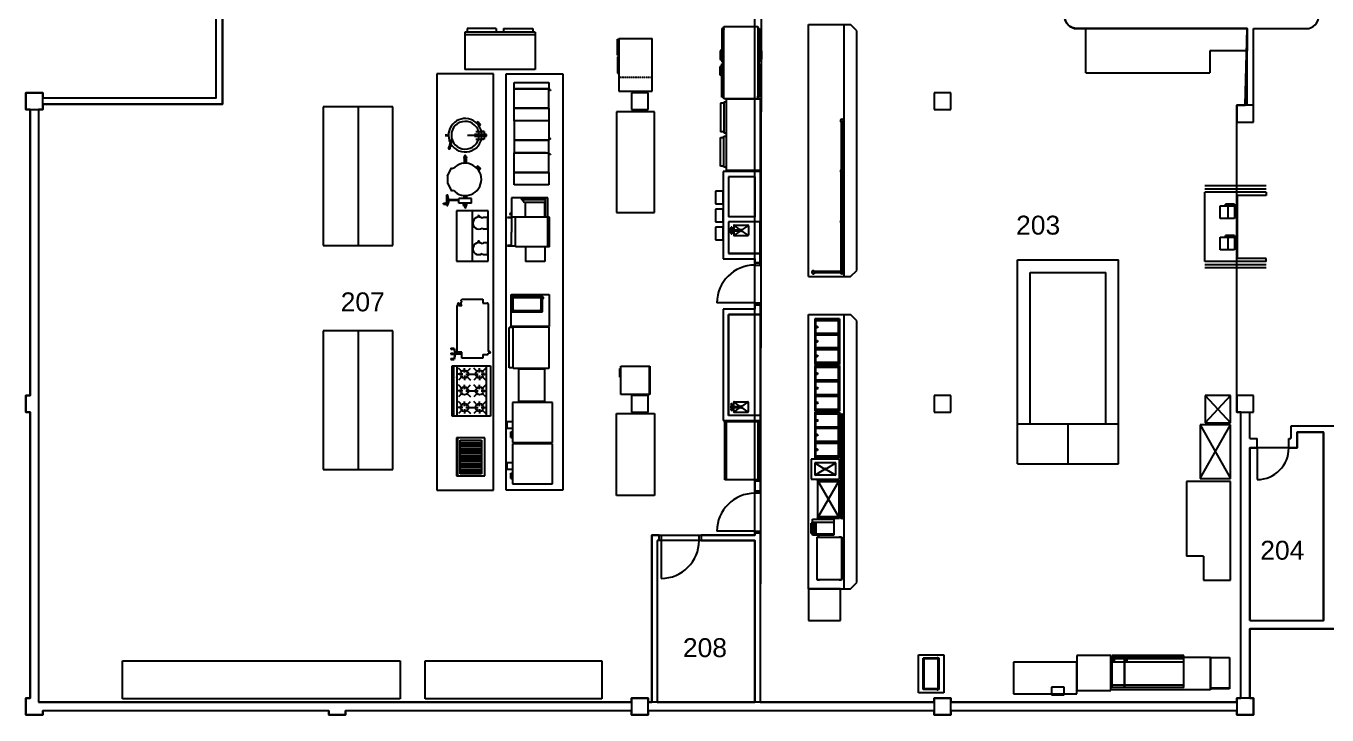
# Model space of a CAD drawing. Header units: inches. Extents: x 6 to 2498, y 4 to 1802.
# Drawn here: x 6 to 1244, y 156 to 811 of the extents above; entities that cross this region are included whole.
import ezdxf
from ezdxf.enums import TextEntityAlignment as Align

# ---------------------------------------------------------------- set-up
doc = ezdxf.new("R2010")
doc.units = ezdxf.units.IN
doc.header["$MEASUREMENT"] = 0
doc.linetypes.add('HIDDEN', pattern=[0.375, 0.25, -0.125])
for name, color, linetype in [('A-DOOR', 4, 'Continuous'), ('A-EQPM', 4, 'Continuous'), ('A-FLOR-FURN', 3, 'Continuous'), ('A-FLOR-TEXT', 7, 'Continuous'), ('A-WALL', 5, 'Continuous'), ('Polygons', 1, 'Continuous'), ('S-COLS', 6, 'Continuous')]:
    doc.layers.add(name, color=color, linetype=linetype)
doc.styles.get("Standard").update_dxf_attribs({"font": 'arial.ttf'})

# ---------------------------------------------------------------- blocks, each defined once
blk = doc.blocks.new('3')
at = {"layer": 'A-EQPM'}
for p, q in [((1014.6, 809), (1132.6, 809)), ((1014.6, 767), (1014.6, 809)), ((1132.6, 809), (1168.1, 809)), ((1168.1, 809), (1168.1, 788)), ((1168.1, 788), (1132.6, 788)), ((1132.6, 788), (1132.6, 767)), ((1014.6, 767), (1132.6, 767))]:
    blk.add_line(p, q, dxfattribs=at)
blk = doc.blocks.new('4')
at = {"layer": 'A-EQPM'}
for p, q in [((1185.9, 659.3), (1127.8, 659.3)), ((1185.9, 656.3), (1127.8, 656.3)), ((1127.8, 587.3), (1127.8, 653.3)), ((1185.9, 653.3), (1127.8, 653.3)), ((1158.8, 590.3), (1158.8, 650.3)), ((1185.9, 650.3), (1158.8, 650.3)), ((1185.9, 653.3), (1185.9, 650.3)), ((1142.4, 628.2), (1142.4, 640.4)), ((1142.4, 640.4), (1149.1, 640.4)), ((1155.8, 641.8), (1147.4, 641.8)), ((1147.4, 640.4), (1147.4, 641.8)), ((1149.1, 640.4), (1155.8, 640.4)), ((1149.6, 640.4), (1149.6, 628.2)), ((1155.8, 641.8), (1155.8, 628.2)), ((1155.8, 628.2), (1142.4, 628.2)), ((1142.4, 598.5), (1142.4, 610.7)), ((1142.4, 610.7), (1149.1, 610.7)), ((1155.8, 612.2), (1147.4, 612.2)), ((1147.4, 610.7), (1147.4, 612.2)), ((1149.1, 610.7), (1155.8, 610.7)), ((1149.6, 610.7), (1149.6, 598.5)), ((1155.8, 612.2), (1155.8, 598.5)), ((1155.8, 598.5), (1142.4, 598.5)), ((1185.9, 587.3), (1127.8, 587.3)), ((1185.9, 584.3), (1127.8, 584.3)), ((1185.9, 590.3), (1158.8, 590.3)), ((1185.9, 587.3), (1185.9, 590.3)), ((1185.9, 581.3), (1127.8, 581.3))]:
    blk.add_line(p, q, dxfattribs=at)
blk = doc.blocks.new('5')
at = {"layer": 'A-EQPM'}
for p, q in [((949.6, 395), (949.6, 589)), ((949.6, 589), (1045.6, 589)), ((1045.6, 395), (1045.6, 589)), ((961.6, 433), (961.6, 577)), ((961.6, 577), (1033.6, 577)), ((1033.6, 433), (1033.6, 577)), ((949.6, 433), (1045.6, 433)), ((997.6, 395), (997.6, 433)), ((949.6, 395), (1045.6, 395))]:
    blk.add_line(p, q, dxfattribs=at)
blk = doc.blocks.new('6')
at = {"layer": 'A-EQPM'}
for p, q in [((1152.1, 460), (1128.1, 434)), ((1128.1, 460), (1152.1, 434)), ((1152.1, 460), (1128.1, 460)), ((1128.1, 460), (1128.1, 434)), ((1152.1, 434), (1152.1, 460)), ((1128.1, 434), (1152.1, 434))]:
    blk.add_line(p, q, dxfattribs=at)
blk = doc.blocks.new('7')
at = {"layer": 'A-EQPM'}
for p, q in [((1123.1, 431.9), (1152.1, 380.9)), ((1123.1, 380.9), (1152.1, 431.9)), ((1152.1, 431.9), (1123.1, 431.9)), ((1123.1, 431.9), (1123.1, 380.9)), ((1152.1, 380.9), (1152.1, 431.9)), ((1123.1, 380.9), (1152.1, 380.9))]:
    blk.add_line(p, q, dxfattribs=at)
blk = doc.blocks.new('8')
at = {"layer": 'A-EQPM'}
for p, q in [((1110.1, 378.1), (1110.1, 307.1)), ((1152.1, 378.1), (1110.1, 378.1)), ((1152.1, 284.1), (1152.1, 378.1)), ((1126.4, 307.1), (1110.1, 307.1)), ((1126.4, 307.1), (1126.4, 284.1)), ((1126.4, 284.1), (1152.1, 284.1))]:
    blk.add_line(p, q, dxfattribs=at)
blk = doc.blocks.new('9')
at = {"layer": 'A-EQPM'}
for p, q in [((1005.8, 212.7), (1005.8, 179.4)), ((1038.1, 212.7), (1005.8, 212.7)), ((1038.1, 179.4), (1038.1, 212.7)), ((1133.1, 210.7), (1038.1, 210.7)), ((1039.1, 210.7), (1038.1, 210.7)), ((1039.1, 212.7), (1039.1, 182)), ((1051.1, 212.7), (1039.1, 212.7)), ((1107.7, 212.7), (1051.1, 212.7)), ((1051.1, 182), (1051.1, 212.7)), ((1051.1, 212.7), (1051.1, 182)), ((1107.7, 182), (1107.7, 212.7)), ((1133.1, 210.7), (1132.1, 210.7)), ((1133.1, 180.7), (1133.1, 210.7)), ((1133.1, 210.7), (1133.1, 180)), ((1133.1, 210.7), (1151.1, 210.7)), ((1151.1, 210.7), (1151.1, 180.7)), ((945.8, 206.1), (945.8, 176.1)), ((1005.8, 206.1), (945.8, 206.1)), ((1005.8, 176.1), (1005.8, 206.1)), ((1038.1, 179.4), (1038.1, 210.1)), ((1051.1, 209.5), (1039.1, 209.5)), ((1051.1, 206.3), (1039.1, 206.3)), ((1041.8, 208.8), (1039.9, 208.8)), ((1039.9, 208.8), (1039.9, 207)), ((1039.9, 207), (1041.8, 207)), ((1041.8, 207), (1041.8, 208.8)), ((1107.7, 209.5), (1051.1, 209.5)), ((1107.7, 206.3), (1051.1, 206.3)), ((1053.8, 208.8), (1051.9, 208.8)), ((1051.9, 208.8), (1051.9, 207)), ((1051.9, 207), (1053.8, 207)), ((1053.8, 207), (1053.8, 208.8)), ((945.8, 176.1), (1005.8, 176.1)), ((981.7, 182.5), (981.7, 175)), ((993.7, 182.5), (981.7, 182.5)), ((981.7, 175), (993.7, 175)), ((993.7, 175), (993.7, 182.5)), ((1005.8, 179.4), (1038.1, 179.4)), ((1133.1, 180), (1038.1, 180)), ((1051.1, 184.3), (1039.1, 184.3)), ((1051.1, 182), (1039.1, 182)), ((1107.7, 184.3), (1051.1, 184.3)), ((1055.1, 184.3), (1051.1, 184.3)), ((1107.7, 182), (1051.1, 182)), ((1133.1, 181.7), (1151.1, 181.7)), ((1151.1, 180.7), (1133.1, 180.7))]:
    blk.add_line(p, q, dxfattribs=at)
blk = doc.blocks.new('10')
at = {"layer": 'A-EQPM'}
for p, q in [((855.3, 213.1), (879.3, 213.1)), ((855.3, 177.1), (855.3, 213.1)), ((879.3, 213.1), (879.3, 177.1)), ((859.8, 180.3), (859.8, 209.9)), ((872.8, 209.9), (859.8, 209.9)), ((860.5, 180.8), (860.5, 209.4)), ((874, 209.4), (860.5, 209.4)), ((874.8, 209.9), (873.8, 209.9)), ((874, 180.8), (874, 209.4)), ((874.8, 180.3), (874.8, 209.9)), ((879.3, 177.1), (855.3, 177.1)), ((872.8, 180.3), (859.8, 180.3)), ((874, 180.8), (860.5, 180.8)), ((874.8, 180.3), (873.8, 180.3))]:
    blk.add_line(p, q, dxfattribs=at)
for centre, start, end in [((873.3, 209.8), 293.0739, 246.9261), ((873.3, 180.3), 113.0739, 66.9261)]:
    blk.add_arc(centre, 0.5, start, end, dxfattribs=at)
blk = doc.blocks.new('11')
at = {"layer": 'A-EQPM'}
for p, q in [((750.5, 276), (750.5, 537)), ((750.5, 537), (790.5, 537)), ((780.1, 533), (756.5, 533)), ((756.5, 533), (756.5, 489.5)), ((780.1, 503.5), (780.1, 533)), ((780.1, 533), (780.1, 489.5)), ((784.5, 276), (784.5, 537)), ((796.5, 531), (790.5, 537)), ((757.3, 530.3), (757.3, 519.9)), ((778.6, 531), (758, 531)), ((779.2, 519.9), (779.2, 530.3)), ((796.5, 282), (796.5, 531)), ((757.3, 516.7), (757.3, 506.1)), ((758, 519.2), (778.6, 519.2)), ((778.6, 517.4), (758, 517.4)), ((779.2, 506.1), (779.2, 516.7)), ((757.3, 502.7), (757.3, 492.1)), ((758, 505.5), (778.6, 505.5)), ((778.6, 503.4), (758, 503.4)), ((779.2, 492.1), (779.2, 502.7)), ((780.1, 489.5), (756.5, 489.5)), ((756.5, 488.5), (756.5, 445)), ((780.1, 488.5), (756.5, 488.5)), ((757.3, 485.8), (757.3, 475.4)), ((758, 491.5), (778.6, 491.5)), ((778.6, 486.5), (758, 486.5)), ((779.2, 475.4), (779.2, 485.8)), ((780.1, 459), (780.1, 488.5)), ((780.1, 488.5), (780.1, 445)), ((757.3, 472.2), (757.3, 461.6)), ((758, 474.7), (778.6, 474.7)), ((778.6, 472.9), (758, 472.9)), ((779.2, 461.6), (779.2, 472.2)), ((757.3, 458.2), (757.3, 447.6)), ((758, 461), (778.6, 461)), ((778.6, 458.9), (758, 458.9)), ((779.2, 447.6), (779.2, 458.2)), ((758, 447), (778.6, 447)), ((780.1, 445), (756.5, 445)), ((780.1, 444), (756.5, 444)), ((756.5, 444), (756.5, 400.5)), ((757.3, 441.3), (757.3, 430.9)), ((778.6, 442), (758, 442)), ((779.2, 430.9), (779.2, 441.3)), ((780.1, 444), (780.1, 400.5)), ((780.1, 414.5), (780.1, 444)), ((781.7, 393.2), (781.7, 439.9)), ((783.2, 393.1), (783.2, 439.9)), ((757.3, 427.7), (757.3, 417.1)), ((758, 430.2), (778.6, 430.2)), ((778.6, 428.4), (758, 428.4)), ((779.2, 417.1), (779.2, 427.7)), ((757.3, 413.7), (757.3, 403.1)), ((758, 416.5), (778.6, 416.5)), ((778.6, 414.4), (758, 414.4)), ((779.2, 403.1), (779.2, 413.7)), ((780.1, 399.5), (753, 399.5)), ((753, 399.5), (753, 380.3)), ((780.1, 400.5), (756.5, 400.5)), ((758, 402.5), (778.6, 402.5)), ((780.1, 380.3), (780.1, 399.5)), ((756.6, 395.8), (765.6, 390.3)), ((776.5, 395.8), (756.6, 395.8)), ((756.6, 395.8), (756.6, 384)), ((756.6, 384), (765.6, 389.4)), ((776.5, 384), (756.6, 384)), ((767.4, 390.3), (776.5, 395.8)), ((767.4, 389.4), (776.5, 384)), ((776.5, 384), (776.5, 395.8)), ((781.7, 345.1), (781.7, 391.8)), ((783.2, 345.1), (783.2, 391.8)), ((753, 380.3), (780.1, 380.3)), ((780.1, 379.3), (759.1, 379.3)), ((780.1, 343.3), (759.1, 379.3)), ((759.1, 343.3), (780.1, 379.3)), ((759.1, 379.3), (759.1, 343.3)), ((759.6, 378.2), (779.5, 378.2)), ((759.6, 344.5), (759.6, 378.2)), ((779.5, 378.2), (779.5, 344.5)), ((780.1, 343.3), (780.1, 379.3)), ((753.2, 328.6), (753.2, 338.6)), ((754.3, 338.6), (753.2, 338.6)), ((754, 328.6), (754, 338.6)), ((754.3, 327), (754.3, 342.3)), ((754.3, 342.3), (774.8, 342.3)), ((774.8, 339.1), (754.3, 339.1)), ((754.8, 328.1), (754.8, 339.1)), ((758, 338.6), (754.8, 338.6)), ((755, 328.6), (755, 338.6)), ((755.5, 328.6), (755.5, 338.6)), ((756, 328.6), (756, 338.6)), ((756.5, 328.6), (756.5, 338.6)), ((757, 328.6), (757, 338.6)), ((757.5, 328.6), (757.5, 338.6)), ((758, 328.1), (758, 339.1)), ((759.1, 343.3), (780.1, 343.3)), ((779.5, 344.5), (759.6, 344.5)), ((774.8, 342.3), (774.8, 327)), ((754.3, 328.6), (753.2, 328.6)), ((774.8, 328.1), (754.3, 328.1)), ((774.8, 327), (754.3, 327)), ((758, 328.6), (754.8, 328.6)), ((758.5, 325), (782.5, 325)), ((758.5, 325), (758.5, 285)), ((759.2, 325.5), (761.2, 325.5)), ((759.2, 325.5), (759.2, 325)), ((761.2, 325.5), (761.2, 325)), ((779.7, 325.5), (779.7, 325)), ((779.7, 325.5), (781.7, 325.5)), ((781.7, 325.5), (781.7, 325)), ((782, 325), (782, 285)), ((782.5, 325), (782.5, 285)), ((758.5, 285), (782.5, 285)), ((759.2, 284.5), (759.2, 285)), ((761.2, 285), (761.2, 284.5)), ((779.7, 285), (779.7, 284.5)), ((781.7, 285), (781.7, 284.5)), ((781.1, 276), (750.5, 276)), ((750.5, 276), (790.5, 276)), ((750.5, 276), (750.5, 246)), ((759.2, 284.5), (761.2, 284.5)), ((779.7, 284.5), (781.7, 284.5)), ((781.1, 246), (781.1, 276)), ((790.5, 276), (796.5, 282)), ((750.5, 246), (781.1, 246))]:
    blk.add_line(p, q, dxfattribs=at)
for centre, radius in [((758.7, 525.1), 0.75), ((758.7, 511.4), 0.75), ((758.7, 497.4), 0.75), ((758.7, 480.6), 0.75), ((758.7, 466.9), 0.75), ((758.7, 452.9), 0.75), ((758.7, 436.1), 0.75), ((758.7, 422.4), 0.75), ((758.7, 408.4), 0.75), ((766.5, 389.9), 0.74)]:
    blk.add_circle(centre, radius, dxfattribs=at)
for centre, radius, start, end in [((758, 530.3), 0.625, 90, 180), ((778.6, 530.3), 0.625, 0, 90), ((758, 519.9), 0.625, 180, 270), ((758, 516.7), 0.625, 90, 180), ((778.6, 519.9), 0.625, 270, 0), ((778.6, 516.7), 0.625, 0, 90), ((758, 506.1), 0.625, 180, 270), ((758, 502.7), 0.625, 90, 180), ((778.6, 506.1), 0.625, 270, 0), ((778.6, 502.7), 0.625, 0, 90), ((758, 492.1), 0.625, 180, 270), ((758, 485.8), 0.625, 90, 180), ((778.6, 492.1), 0.625, 270, 0), ((778.6, 485.8), 0.625, 0, 90), ((758, 475.4), 0.625, 180, 270), ((758, 472.2), 0.625, 90, 180), ((778.6, 475.4), 0.625, 270, 0), ((778.6, 472.2), 0.625, 0, 90), ((758, 461.6), 0.625, 180, 270), ((758, 458.2), 0.625, 90, 180), ((778.6, 461.6), 0.625, 270, 0), ((778.6, 458.2), 0.625, 0, 90), ((758, 447.6), 0.625, 180, 270), ((778.6, 447.6), 0.625, 270, 0), ((758, 441.3), 0.625, 90, 180), ((778.6, 441.3), 0.625, 0, 90), ((782.5, 440.5), 1.5, 300, 240), ((782.5, 440.5), 1, 318.5904, 221.4096), ((758, 430.9), 0.625, 180, 270), ((758, 427.7), 0.625, 90, 180), ((778.6, 430.9), 0.625, 270, 0), ((778.6, 427.7), 0.625, 0, 90), ((758, 417.1), 0.625, 180, 270), ((758, 413.7), 0.625, 90, 180), ((778.6, 417.1), 0.625, 270, 0), ((778.6, 413.7), 0.625, 0, 90), ((758, 403.1), 0.625, 180, 270), ((778.6, 403.1), 0.625, 270, 0), ((782.5, 392.5), 1.5, 119.6547, 240.3453), ((782.5, 392.5), 1, 137.9155, 222.0845), ((782.5, 392.5), 1.5, 300.3465, 59.6535), ((782.5, 392.5), 1, 319.2744, 40.7256), ((782.5, 344.5), 1.5, 120, 60), ((782.5, 344.5), 1, 138.5904, 41.4096)]:
    blk.add_arc(centre, radius, start, end, dxfattribs=at)
blk = doc.blocks.new('12')
at = {"layer": 'A-EQPM'}
for p, q in [((750.5, 573), (750.5, 813)), ((750.5, 813), (790.5, 813)), ((784.5, 573), (784.5, 813)), ((796.5, 807), (790.5, 813)), ((796.5, 579), (796.5, 807)), ((781.7, 720.6), (781.7, 673.9)), ((783.2, 720.7), (783.2, 673.9)), ((781.7, 625.9), (781.7, 672.6)), ((783.2, 625.9), (783.2, 672.6)), ((781.7, 577.9), (781.7, 624.6)), ((783.2, 577.9), (783.2, 624.6)), ((750.5, 573), (790.5, 573)), ((781.8, 578), (755.8, 578)), ((781.8, 576.5), (755.8, 576.5)), ((790.5, 573), (796.5, 579))]:
    blk.add_line(p, q, dxfattribs=at)
at = {"layer": 'A-EQPM', "linetype": 'HIDDEN'}
blk.add_line((781.5, 577.1), (781.5, 577.3), dxfattribs=at)
at = {"layer": 'A-EQPM'}
for centre, radius, start, end in [((782.5, 721.3), 1.5, 300.3418, 240.3407), ((782.5, 721.3), 1, 137.9155, 222.0845), ((782.5, 721.3), 1, 319.2744, 40.7256), ((782.5, 673.3), 1.5, 300, 240), ((782.5, 673.3), 1, 318.5904, 221.4096), ((782.5, 625.3), 1.5, 119.6547, 240.3453), ((782.5, 625.3), 1, 137.9155, 222.0845), ((782.5, 625.3), 1.5, 300.3465, 59.6535), ((782.5, 625.3), 1, 319.2744, 40.7256), ((755.2, 577.2), 1.5, 30, 330), ((755.1, 577.2), 1, 49.2744, 130.7256), ((755.1, 577.2), 1, 227.9155, 312.0845), ((782.5, 577.2), 1.5, 120, 60), ((782.5, 577.2), 1, 138.5904, 41.4096)]:
    blk.add_arc(centre, radius, start, end, dxfattribs=at)
blk = doc.blocks.new('13')
at = {"layer": 'A-EQPM'}
for p, q in [((668, 808), (668, 777.4)), ((669.3, 808), (668, 808)), ((670, 809.2), (668.3, 809.2)), ((668.3, 809.2), (668.3, 808)), ((670, 808.2), (668.3, 808.2)), ((669.3, 809.2), (669.3, 808)), ((669.3, 808), (669.3, 777.4)), ((670, 807.6), (669.3, 807.6)), ((670, 742.1), (670, 811)), ((670, 811), (702.4, 811)), ((670, 809.2), (670, 808.2)), ((702.4, 811), (702.4, 742.1)), ((702.4, 809.2), (702.4, 808.2)), ((702.4, 809.2), (704.1, 809.2)), ((702.4, 808.2), (704.1, 808.2)), ((702.4, 807.6), (703.1, 807.6)), ((703.1, 809.2), (703.1, 808)), ((703.1, 808), (703.1, 777.4)), ((703.1, 808), (704.4, 808)), ((704.1, 809.2), (704.1, 808)), ((704.4, 808), (704.4, 777.4)), ((668, 789.3), (666.5, 788)), ((666.5, 788), (666.5, 780)), ((668, 778.8), (666.5, 780)), ((668, 787.1), (666.9, 786.8)), ((666.9, 786.8), (666.9, 781.2)), ((668, 780.9), (666.9, 781.2)), ((704.4, 789.3), (705.9, 788)), ((704.4, 787.1), (705.5, 786.8)), ((704.4, 780.9), (705.5, 781.2)), ((704.4, 778.8), (705.9, 780)), ((705.5, 786.8), (705.5, 781.2)), ((668, 774.3), (666.5, 773)), ((666.5, 765), (666.5, 773)), ((668, 772.1), (666.9, 771.8)), ((666.9, 766.2), (666.9, 771.8)), ((668, 777.4), (669.3, 777.4)), ((668, 745), (668, 775.6)), ((668, 775.6), (669.3, 775.6)), ((669.3, 777.8), (670, 777.8)), ((669.3, 745), (669.3, 775.6)), ((669.3, 775.3), (670, 775.3)), ((703.1, 777.8), (702.4, 777.8)), ((703.1, 775.3), (702.4, 775.3)), ((704.4, 777.4), (703.1, 777.4)), ((703.1, 745), (703.1, 775.6)), ((704.4, 775.6), (703.1, 775.6)), ((704.4, 745), (704.4, 775.6)), ((704.4, 774.3), (705.9, 773)), ((704.4, 772.1), (705.5, 771.8)), ((705.5, 766.2), (705.5, 771.8)), ((668, 763.8), (666.5, 765)), ((668, 765.9), (666.9, 766.2)), ((704.4, 765.9), (705.5, 766.2)), ((704.4, 763.8), (705.9, 765)), ((669.3, 745), (668, 745)), ((668.3, 743.8), (668.3, 745)), ((670, 744.8), (668.3, 744.8)), ((670, 743.8), (668.3, 743.8)), ((670, 745.4), (669.3, 745.4)), ((669.3, 743.8), (669.3, 745)), ((670, 743.8), (670, 744.8)), ((702.4, 745.4), (703.1, 745.4)), ((702.4, 744.8), (704.1, 744.8)), ((702.4, 743.8), (702.4, 744.8)), ((702.4, 743.8), (704.1, 743.8)), ((703.1, 745), (704.4, 745)), ((703.1, 743.8), (703.1, 745)), ((704.1, 743.8), (704.1, 745)), ((702.4, 742.1), (670, 742.1))]:
    blk.add_line(p, q, dxfattribs=at)

msp = doc.modelspace()

# ---------------------------------------------------------------- linework, layer by layer
at = {"layer": 'A-DOOR'}
for p, q in [((699.5, 586), (699.5, 584)), ((704.5, 586), (699.5, 586)), ((699.5, 584), (704.5, 584)), ((704.5, 584), (704.5, 586)), ((699.5, 548), (663.5, 548)), ((699.5, 548), (704.5, 548)), ((699.5, 546), (699.5, 548)), ((699.5, 548), (699.5, 548)), ((704.5, 546), (699.5, 546)), ((704.5, 548), (704.5, 546)), ((1177.6, 410), (1177.6, 380)), ((699.5, 366.9), (699.5, 368.9)), ((699.5, 368.9), (704.5, 368.9)), ((704.5, 366.9), (699.5, 366.9)), ((704.5, 368.9), (704.5, 366.9)), ((608.5, 326.9), (610.5, 326.9)), ((608.5, 321.9), (608.5, 326.9)), ((610.5, 321.9), (608.5, 321.9)), ((610.5, 326.9), (610.5, 321.9)), ((610.5, 321.9), (610.5, 285.9)), ((646.5, 326.9), (648.5, 326.9)), ((646.5, 321.9), (646.5, 326.9)), ((648.5, 321.9), (646.5, 321.9)), ((648.5, 326.9), (648.5, 321.9)), ((699.5, 330.9), (663.5, 330.9)), ((699.5, 328.9), (699.5, 330.9)), ((699.5, 330.9), (704.5, 330.9)), ((704.5, 328.9), (699.5, 328.9)), ((704.5, 330.9), (704.5, 328.9))]:
    msp.add_line(p, q, dxfattribs=at)
for centre, radius, start, end in [((699.5, 548), 36, 90, 180), ((1177.6, 410), 30, 270, 0), ((699.5, 330.9), 36, 90, 180), ((610.5, 321.9), 36, 270, 0)]:
    msp.add_arc(centre, radius, start, end, dxfattribs=at)
at = {"layer": 'A-EQPM'}
for p, q in [((423.6, 805.6), (423.6, 770)), ((490.5, 805.6), (423.6, 805.6)), ((425.8, 809.2), (425.8, 805.6)), ((453.6, 809.2), (425.8, 809.2)), ((453.6, 809.2), (453.6, 805.6)), ((460.4, 809.2), (460.4, 805.6)), ((460.4, 809.2), (488.2, 809.2)), ((488.2, 809.2), (488.2, 805.6)), ((490.5, 805.6), (490.5, 770)), ((490.5, 803.2), (423.6, 803.2)), ((568.8, 798.8), (570, 798.8)), ((568.8, 783.6), (568.8, 798.8)), ((570, 799.5), (602, 799.5)), ((570, 799.5), (570, 749.5)), ((602, 749.5), (602, 799.5)), ((568.8, 783.6), (570, 783.6)), ((568.8, 782), (568.8, 766.7)), ((568.8, 782), (570, 782)), ((705.9, 788), (705.9, 780)), ((490.5, 770), (423.6, 770)), ((705.9, 765), (705.9, 773)), ((397, 766), (397, 370)), ((451, 766), (397, 766)), ((451, 370), (451, 766)), ((463, 370), (463, 766)), ((463, 766), (517, 766)), ((470.7, 757.7), (503.7, 757.7)), ((470.7, 751.7), (470.7, 757.7)), ((503.7, 757.7), (503.7, 751.7)), ((517, 766), (517, 370)), ((568.8, 766.7), (570, 766.7)), ((470.7, 733.2), (470.7, 751.7)), ((503.7, 751.7), (470.7, 751.7)), ((470.7, 751.7), (503.7, 751.7)), ((503.7, 751.7), (470.7, 751.7)), ((503.7, 733.2), (503.7, 751.7)), ((505, 750.6), (503.7, 750.6)), ((505, 750.1), (503.7, 750.1)), ((505, 750.6), (505, 750.1)), ((570, 749.5), (602, 749.5)), ((289, 734.5), (289, 602.5)), ((355, 734.5), (289, 734.5)), ((322, 734.5), (322, 602.5)), ((355, 602.5), (355, 734.5)), ((503.7, 733.2), (470.7, 733.2)), ((470.7, 733.2), (503.7, 733.2)), ((470.7, 721.2), (470.7, 733.2)), ((503.7, 733.2), (503.7, 721.2)), ((670, 738), (666.8, 738)), ((666.8, 738), (666.8, 710.7)), ((670, 739), (670, 709.7)), ((672.6, 739), (670, 739)), ((672.6, 742.1), (704.5, 742.1)), ((672.6, 674.1), (672.6, 742.1)), ((704.5, 742.1), (704.5, 674.1)), ((436, 720.5), (434.7, 719.2)), ((436.3, 718.8), (435.7, 718.2)), ((436, 720.5), (437.8, 718.4)), ((437, 717.9), (436.3, 718.8)), ((503.7, 721.2), (470.7, 721.2)), ((470.7, 721.2), (470.7, 702.7)), ((503.7, 721.2), (470.7, 721.2)), ((503.7, 721.2), (503.7, 702.7)), ((604, 729.9), (568, 729.9)), ((568, 729.9), (568, 633.9)), ((604, 633.9), (604, 729.9)), ((405.7, 708.7), (405.7, 706.2)), ((405.7, 707.5), (407.7, 707.5)), ((407.7, 708.8), (407.7, 706.1)), ((407.7, 708.8), (408.1, 708.8)), ((407.7, 706.1), (408.1, 706.1)), ((426.1, 707.5), (432.7, 707.5)), ((444.2, 708.2), (432.7, 708.2)), ((432.7, 708.2), (432.7, 706.7)), ((432.7, 706.7), (444.2, 706.7)), ((434.2, 711.1), (441.5, 711.1)), ((437, 717.8), (437, 717.9)), ((437.1, 717.7), (437, 717.8)), ((437.1, 717.7), (437.1, 717.7)), ((441.9, 711.2), (439.4, 711.2)), ((441.9, 711.2), (441.9, 708.2)), ((441.9, 706.7), (441.9, 703.7)), ((444.2, 706.7), (444.2, 708.2)), ((670, 710.7), (666.8, 710.7)), ((670, 709.7), (672.6, 709.7)), ((670, 677.2), (670, 706.5)), ((670, 706.5), (672.6, 706.5)), ((410.4, 703.1), (408.4, 695.6)), ((411.4, 702.8), (409.3, 695.3)), ((434.2, 703.8), (441.5, 703.8)), ((441.9, 703.7), (439.4, 703.7)), ((470.7, 702.7), (503.7, 702.7)), ((503.7, 702.7), (470.7, 702.7)), ((470.7, 702.7), (470.7, 690.7)), ((505, 704.3), (503.7, 704.3)), ((505, 703.8), (503.7, 703.8)), ((503.7, 690.7), (503.7, 702.7)), ((505, 703.8), (505, 704.3)), ((666.8, 678.2), (666.8, 705.5)), ((666.8, 705.5), (670, 705.5)), ((422.1, 680.8), (422.6, 681.4)), ((422.6, 681.4), (425.3, 681.4)), ((422.7, 686.5), (422.7, 685.8)), ((422.7, 686.5), (425.2, 686.5)), ((422.7, 685.8), (425.2, 685.8)), ((425, 687.3), (422.9, 687.3)), ((422.9, 687.3), (422.9, 686.5)), ((423, 685), (423, 681.4)), ((425, 685), (423, 685)), ((423.4, 687.3), (423.4, 687.9)), ((423.4, 685), (423.4, 685.8)), ((424.5, 687.3), (424.5, 687.9)), ((424.5, 685), (424.5, 685.8)), ((425, 687.3), (425, 686.5)), ((425, 685), (425, 681.4)), ((425.2, 686.5), (425.2, 685.8)), ((425.8, 680.8), (425.3, 681.4)), ((470.7, 690.7), (503.7, 690.7)), ((501.1, 690.7), (470.7, 690.7)), ((470.7, 672.2), (470.7, 690.7)), ((470.7, 690.7), (503.7, 690.7)), ((503.7, 672.2), (503.7, 690.7)), ((505, 689.6), (503.7, 689.6)), ((505, 689.1), (503.7, 689.1)), ((505, 689.6), (505, 689.1)), ((407.2, 668.5), (407.1, 668.1)), ((407.3, 668.7), (407.2, 668.5)), ((407.3, 668.7), (410.9, 676.6)), ((410.9, 676.6), (412.6, 675.9)), ((435.9, 678.5), (434.4, 676.9)), ((436.2, 676.7), (435.4, 675.9)), ((435.9, 678.5), (437.8, 676.3)), ((436.9, 675.8), (436.2, 676.7)), ((437, 675.7), (436.9, 675.8)), ((437, 675.6), (437, 675.7)), ((437, 675.6), (437, 675.6)), ((503.7, 672.2), (470.7, 672.2)), ((470.7, 672.2), (503.7, 672.2)), ((470.7, 660.2), (470.7, 672.2)), ((503.7, 672.2), (503.7, 660.2)), ((670, 678.2), (666.8, 678.2)), ((672.6, 677.2), (670, 677.2)), ((704.5, 674.1), (672.6, 674.1)), ((407.1, 668.1), (407, 667.5)), ((407, 667.5), (407, 667)), ((407, 667), (407, 666.5)), ((407, 666.5), (407, 664.5)), ((407, 664.5), (407, 663.9)), ((407, 663.9), (407, 663.4)), ((407, 663.4), (407.1, 662.9)), ((407.1, 662.9), (407.2, 662.4)), ((407.2, 662.4), (407.3, 662.2)), ((407.3, 662.2), (410.9, 654.2)), ((503.7, 660.2), (470.7, 660.2)), ((406.6, 640.8), (406.6, 650.8)), ((406.6, 650.8), (407.4, 650.8)), ((407.4, 640.8), (407.4, 650.8)), ((408.4, 646.3), (407.4, 649.7)), ((408.4, 645.3), (407.4, 641.9)), ((408.4, 645.3), (408.4, 646.3)), ((417.8, 646.1), (408.4, 646.1)), ((417.8, 645.4), (408.4, 645.4)), ((412.5, 655.1), (410.9, 654.2)), ((417.8, 646.1), (417.8, 646.6)), ((418, 646.6), (417.8, 646.6)), ((417.8, 644.9), (417.8, 645.4)), ((418, 644.9), (417.8, 644.9)), ((429.9, 647.5), (418, 647.5)), ((418, 642.9), (418, 647.5)), ((422.1, 650.1), (422.6, 649.5)), ((422.6, 649.5), (425.3, 649.5)), ((422.8, 649.5), (422.8, 647.5)), ((425.1, 649.5), (425.1, 647.5)), ((425.8, 650.1), (425.3, 649.5)), ((429.9, 642.9), (429.9, 647.5)), ((502.5, 648.1), (467.9, 648.1)), ((467.9, 648.1), (467.9, 628.9)), ((480.3, 643.3), (476.7, 648.1)), ((478.2, 646), (478.6, 646.2)), ((500.5, 646.1), (478.2, 646.1)), ((479, 645.6), (478.6, 646.2)), ((478.7, 645.4), (479, 645.6)), ((500.5, 629.5), (500.5, 648.1)), ((502.5, 601.3), (502.5, 648.1)), ((669.5, 654.3), (662, 654.3)), ((662, 654.3), (662, 642.3)), ((669.5, 642.3), (669.5, 654.3)), ((403.5, 643), (405.2, 643)), ((403.5, 642), (403.5, 643)), ((403.5, 642), (405.2, 642)), ((406.6, 642.9), (405.2, 643)), ((405.2, 642), (406.6, 642.1)), ((406.6, 640.8), (407.4, 640.8)), ((415.7, 635.7), (415.7, 587.7)), ((445.7, 635.7), (415.7, 635.7)), ((429.9, 642.9), (418, 642.9)), ((425.5, 642), (422.4, 642)), ((422.4, 641), (422.4, 642)), ((425.5, 641), (422.4, 641)), ((422.7, 640.1), (422.7, 641)), ((422.7, 640.1), (425.2, 640.1)), ((423.3, 642.9), (423.3, 642)), ((423.3, 640.1), (423.3, 639.3)), ((424.7, 642.9), (424.7, 642)), ((424.7, 640.1), (424.7, 639.3)), ((425.2, 640.1), (425.2, 641)), ((425.5, 641), (425.5, 642)), ((430.7, 635.7), (430.7, 587.7)), ((445.7, 587.7), (445.7, 635.7)), ((466.4, 633.1), (466.4, 632.2)), ((466.7, 633.1), (466.4, 633.1)), ((466.4, 632.2), (466.7, 632.2)), ((466.7, 632.2), (466.7, 633.1)), ((466.7, 633), (466.7, 632.4)), ((467.9, 633), (466.7, 633)), ((466.7, 632.4), (467.9, 632.4)), ((481.4, 643.3), (480.3, 643.3)), ((499.7, 643.5), (481.4, 643.5)), ((481.4, 629.5), (481.4, 643.5)), ((499.7, 629.5), (499.7, 643.5)), ((568, 633.9), (604, 633.9)), ((662, 642.3), (669.5, 642.3)), ((669.5, 637.2), (662, 637.2)), ((662, 637.2), (662, 625.2)), ((669.5, 625.2), (669.5, 637.2)), ((441.4, 629.4), (440.1, 628.6)), ((440.1, 619.2), (441.4, 618.4)), ((445.4, 629.4), (441.4, 629.4)), ((445.4, 618.4), (445.4, 629.4)), ((467.9, 629.4), (464.1, 629.4)), ((464.1, 629.4), (464.1, 629)), ((467.9, 629), (464.1, 629)), ((504.1, 629.5), (467.9, 629.5)), ((467.9, 628.9), (467.9, 615.4)), ((472, 601.3), (472, 629.5)), ((504.1, 601.3), (504.1, 629.5)), ((504.1, 629.5), (504.1, 629.5)), ((662, 625.2), (669.5, 625.2)), ((669.5, 620.1), (662, 620.1)), ((662, 620.1), (662, 608.1)), ((669.5, 608.1), (669.5, 620.1)), ((674.5, 625), (674.5, 595)), ((704.5, 625), (674.5, 625)), ((676.5, 619.1), (676.5, 614.8)), ((677, 619.6), (677.1, 619.6)), ((677.1, 619.6), (677.1, 620.2)), ((677.8, 620.2), (677.1, 620.2)), ((677.1, 619.6), (677.1, 618.8)), ((677.8, 619.6), (677.8, 620.2)), ((677.8, 619.6), (677.8, 618.8)), ((677.8, 619.6), (678, 619.6)), ((678.5, 617.5), (678.5, 619.1)), ((679.5, 621.5), (679.5, 617.5)), ((680, 622), (693, 622)), ((680, 621.5), (685.6, 617.5)), ((693, 621.5), (687.3, 617.5)), ((693.5, 621.5), (693.5, 612.5)), ((704.5, 595), (704.5, 625)), ((441.4, 618.4), (445.4, 618.4)), ((467.9, 601.9), (467.9, 615.4)), ((662, 608.1), (669.5, 608.1)), ((677, 614.3), (677.1, 614.3)), ((677.1, 614.3), (677.1, 615.1)), ((677.1, 614.3), (677.1, 613.7)), ((677.1, 613.7), (677.8, 613.7)), ((677.1, 613.7), (677.8, 613.7)), ((677.5, 617.5), (683.5, 617.5)), ((677.5, 616.5), (683.5, 616.5)), ((677.8, 614.3), (677.8, 615.1)), ((677.8, 614.3), (678, 614.3)), ((677.8, 614.3), (677.8, 613.7)), ((678.5, 614.8), (678.5, 616.5)), ((679.5, 616.5), (679.5, 612.5)), ((685.6, 616.4), (680, 612.5)), ((680, 612), (693, 612)), ((687.3, 616.4), (693, 612.5)), ((289, 602.5), (355, 602.5)), ((441.4, 605.1), (440.1, 604.3)), ((440.1, 594.8), (441.4, 594.1)), ((445.4, 605.1), (441.4, 605.1)), ((445.4, 594.1), (445.4, 605.1)), ((467.9, 602.5), (464.1, 602.5)), ((464.1, 602.1), (464.1, 602.5)), ((467.9, 602.1), (464.1, 602.1)), ((472, 601.9), (467.9, 601.9)), ((477.3, 601.3), (472, 601.3)), ((504.1, 601.3), (477.3, 601.3)), ((481.3, 601.3), (481.3, 587.5)), ((499.7, 601.3), (499.7, 587.5)), ((674.5, 595), (704.5, 595)), ((415.7, 587.7), (445.7, 587.7)), ((441.4, 594.1), (445.4, 594.1)), ((499.7, 587.5), (481.3, 587.5)), ((416.5, 501.2), (416.5, 545.6)), ((416.5, 545.6), (417.2, 545.6)), ((417.2, 545.6), (417.2, 545.9)), ((417.8, 545.6), (417.8, 545.9)), ((417.8, 545.6), (420.8, 545.6)), ((420.2, 546.3), (420.2, 548.7)), ((420.8, 548.7), (420.2, 548.7)), ((420.8, 546.3), (420.2, 546.3)), ((420.3, 549.8), (420.3, 550.7)), ((420.8, 550.7), (420.3, 550.7)), ((420.8, 549.8), (420.3, 549.8)), ((420.8, 551.5), (440.9, 551.5)), ((420.8, 550.7), (420.8, 551.5)), ((420.8, 548.7), (420.8, 549.8)), ((420.8, 545.6), (420.8, 546.3)), ((440.9, 551.5), (440.9, 547.9)), ((440.9, 547.9), (445, 547.9)), ((445.8, 547.1), (445.8, 501.8)), ((467.8, 525.5), (467.8, 556)), ((467.8, 556), (503.8, 556)), ((468, 554.2), (468, 539.5)), ((497.6, 554.2), (468, 554.2)), ((469.4, 551.9), (469.4, 541.9)), ((495.2, 552.9), (470.4, 552.9)), ((496.2, 541.9), (496.2, 551.9)), ((497.6, 539.5), (497.6, 554.2)), ((497.9, 553.7), (497.6, 553.7)), ((497.9, 553), (497.6, 553)), ((497.9, 552.5), (497.6, 552.5)), ((497.9, 551.7), (497.6, 551.7)), ((497.9, 553), (497.9, 553.7)), ((498.5, 553.4), (497.9, 553.5)), ((497.9, 552.5), (497.9, 553)), ((497.9, 551.7), (497.9, 552.5)), ((498.5, 552.1), (497.9, 552)), ((498.5, 552.1), (498.5, 553.4)), ((503.8, 556), (503.8, 525.5)), ((468, 539.5), (497.6, 539.5)), ((470.4, 540.9), (495.2, 540.9)), ((674.5, 441), (674.5, 537)), ((674.5, 537), (704.5, 537)), ((704.5, 537), (704.5, 441)), ((289, 521.5), (289, 389.5)), ((355, 521.5), (289, 521.5)), ((322, 521.5), (322, 389.5)), ((355, 389.5), (355, 521.5)), ((465.9, 486.2), (465.9, 524.5)), ((469.7, 524.5), (465.9, 524.5)), ((503.8, 525.5), (467.8, 525.5)), ((469.7, 485.7), (469.7, 525)), ((503.7, 525), (469.7, 525)), ((503.7, 525), (503.7, 485.7)), ((410.3, 505.1), (410.3, 504.2)), ((410.3, 505.1), (410.3, 505.1)), ((410.3, 505.1), (412, 505.1)), ((410.3, 504.2), (410.3, 504.1)), ((410.3, 504.1), (412, 504.1)), ((410.3, 500.1), (410.3, 499.1)), ((410.3, 500.1), (412, 500.1)), ((410.3, 499.1), (412, 499.1)), ((410.3, 495.1), (410.3, 495.1)), ((410.3, 495.1), (412, 495.1)), ((412, 505.1), (413.5, 505)), ((412, 504.1), (413.5, 504.2)), ((412, 500.1), (413.5, 500)), ((412, 499.1), (413.5, 499.2)), ((412, 495.1), (413.5, 495)), ((413.5, 505), (414.6, 500.3)), ((413.5, 504.2), (413.8, 500.3)), ((413.5, 500.3), (415.1, 500.3)), ((413.5, 500.3), (413.5, 500)), ((413.5, 499.2), (413.5, 499)), ((413.8, 499), (413.5, 495)), ((414.6, 499), (413.5, 494.2)), ((413.5, 499), (415.1, 499)), ((415.1, 500.3), (415.1, 500)), ((420.8, 500), (415.1, 500)), ((420.8, 499.3), (415.1, 499.3)), ((415.1, 499.3), (415.1, 499)), ((420.8, 501.2), (416.5, 501.2)), ((420.8, 495.3), (420.8, 501.2)), ((440.9, 495.3), (420.8, 495.3)), ((440.9, 498.8), (440.9, 495.3)), ((440.9, 498.8), (445, 498.8)), ((447.3, 501.8), (445.8, 501.8)), ((445.8, 500.3), (445.8, 499.6)), ((447.3, 500.3), (445.8, 500.3)), ((410.3, 495.1), (410.3, 494.2)), ((410.3, 494.2), (410.3, 494.1)), ((410.3, 494.1), (412, 494.1)), ((411.7, 488.3), (448, 488.3)), ((411.7, 440.3), (411.7, 488.3)), ((412, 494.1), (413.5, 494.2)), ((412.7, 488.3), (412.7, 440.3)), ((416, 488.3), (416, 440.3)), ((421.5, 482.1), (417.7, 486)), ((423.2, 481.8), (423.2, 486)), ((425, 482.1), (429, 486)), ((436, 482.1), (432.2, 486)), ((437.7, 481.8), (437.7, 486)), ((439.5, 482.1), (443.5, 486)), ((444, 488.3), (444, 440.3)), ((448, 488.3), (448, 440.3)), ((469.7, 486.2), (465.9, 486.2)), ((503.7, 485.7), (469.7, 485.7)), ((499.9, 484.9), (474.7, 484.9)), ((474.7, 484.9), (474.7, 454.6)), ((499.9, 454.6), (499.9, 484.9)), ((571.1, 485.5), (572.1, 485.5)), ((571.1, 477.5), (571.1, 485.5)), ((572.1, 487.9), (599.8, 487.9)), ((572.1, 460.9), (572.1, 487.9)), ((599, 487.9), (599, 460.9)), ((599.8, 487.9), (599.8, 460.9)), ((416, 477.1), (416, 477.6)), ((421.7, 480.3), (416.4, 480.3)), ((421.5, 478.5), (417.7, 474.6)), ((423.2, 478.8), (423.2, 474.5)), ((424.7, 480.3), (436.2, 480.3)), ((425, 478.5), (429, 474.6)), ((436, 478.5), (432.2, 474.6)), ((437.7, 478.8), (437.7, 474.5)), ((439.2, 480.3), (443.6, 480.3)), ((439.5, 478.5), (443.5, 474.6)), ((571.1, 477.5), (572.1, 477.5)), ((421.7, 464.3), (416.4, 464.3)), ((421.5, 466.1), (417.7, 470)), ((421.5, 462.6), (417.7, 458.7)), ((423.2, 465.8), (423.2, 470.1)), ((424.7, 464.3), (436.2, 464.3)), ((425, 466.1), (429, 470)), ((425, 462.6), (429, 458.7)), ((436, 466.1), (432.2, 470)), ((436, 462.6), (432.2, 458.7)), ((437.7, 465.8), (437.7, 470.1)), ((439.2, 464.3), (443.6, 464.3)), ((439.5, 466.1), (443.5, 470)), ((439.5, 462.6), (443.5, 458.7)), ((599.8, 460.9), (572.1, 460.9)), ((416, 451.6), (416, 451.1)), ((421.7, 448.4), (416.4, 448.4)), ((421.5, 450.2), (417.7, 454.1)), ((421.5, 446.6), (417.7, 442.7)), ((423.2, 449.9), (423.2, 454.2)), ((423.2, 446.9), (423.2, 442.7)), ((424.7, 448.4), (436.2, 448.4)), ((425, 450.2), (429, 454.1)), ((425, 446.6), (429, 442.7)), ((436, 450.2), (432.2, 454.1)), ((436, 446.6), (432.2, 442.8)), ((437.7, 449.9), (437.7, 454.2)), ((437.7, 446.9), (437.7, 442.7)), ((439.2, 448.4), (443.6, 448.4)), ((439.5, 450.2), (443.5, 454.1)), ((439.5, 446.6), (443.5, 442.8)), ((469, 453.1), (469, 415.1)), ((507.2, 453.1), (469, 453.1)), ((474.7, 454.6), (499.9, 454.6)), ((507.2, 415.1), (507.2, 453.1)), ((677, 451.6), (677.1, 451.6)), ((677, 446.3), (677.1, 446.3)), ((677.1, 451.6), (677.1, 452.2)), ((677.1, 452.2), (677.8, 452.2)), ((677.1, 452.2), (677.8, 452.2)), ((677.1, 451.6), (677.1, 450.8)), ((677.1, 446.3), (677.1, 447.1)), ((677.1, 446.3), (677.1, 445.7)), ((677.8, 445.7), (677.1, 445.7)), ((677.5, 449.5), (683.5, 449.5)), ((677.5, 448.5), (683.5, 448.5)), ((677.8, 451.6), (677.8, 452.2)), ((677.8, 451.6), (677.8, 450.8)), ((677.8, 451.6), (678, 451.6)), ((677.8, 446.3), (677.8, 447.1)), ((677.8, 446.3), (678, 446.3)), ((677.8, 446.3), (677.8, 445.7)), ((678.5, 451.1), (678.5, 449.5)), ((678.5, 448.5), (678.5, 446.8)), ((679.5, 449.5), (679.5, 453.5)), ((679.5, 444.5), (679.5, 448.5)), ((680, 454), (693, 454)), ((685.6, 449.5), (680, 453.5)), ((680, 444.5), (685.6, 448.4)), ((687.3, 449.5), (693, 453.5)), ((693, 444.5), (687.3, 448.4)), ((693.5, 444.5), (693.5, 453.5)), ((448, 440.3), (411.7, 440.3)), ((464, 428.8), (464, 435.3)), ((464, 435.3), (469, 435.3)), ((567.9, 364.9), (567.9, 442.9)), ((567.9, 442.9), (604, 442.9)), ((604, 442.9), (604, 364.9)), ((704.5, 435), (671, 435)), ((671, 379.8), (671, 435)), ((672.7, 379.8), (672.7, 435)), ((704.5, 441), (674.5, 441)), ((680, 444), (693, 444)), ((702.8, 379.8), (702.8, 435)), ((704.5, 379.8), (704.5, 435)), ((464, 428.8), (469, 428.8)), ((467.3, 420.1), (467.3, 425.2)), ((467.3, 425.2), (469, 425.2)), ((442.7, 419.5), (415.7, 419.5)), ((415.7, 419.5), (415.7, 383.5)), ((417, 383.5), (417, 419.5)), ((419.1, 385.5), (419.1, 417.3)), ((419.1, 417.3), (439.6, 417.3)), ((419.1, 415.3), (439.6, 415.3)), ((419.1, 413.3), (439.6, 413.3)), ((419.1, 411.3), (439.6, 411.3)), ((419.1, 409.3), (439.6, 409.3)), ((439.6, 417.3), (439.6, 385.5)), ((442.7, 383.5), (442.7, 419.5)), ((467.3, 420.1), (469, 420.1)), ((469, 415.1), (507.2, 415.1)), ((469, 414), (469, 376)), ((507.2, 414), (469, 414)), ((507.2, 376), (507.2, 414)), ((419.1, 407.3), (439.6, 407.3)), ((419.1, 405.3), (439.6, 405.3)), ((419.1, 403.3), (439.6, 403.3)), ((419.1, 401.3), (439.6, 401.3)), ((419.1, 399.3), (439.6, 399.3)), ((419.1, 397.3), (439.6, 397.3)), ((464, 389.7), (464, 396.2)), ((464, 396.2), (469, 396.2)), ((289, 389.5), (355, 389.5)), ((419.1, 395.3), (439.6, 395.3)), ((419.1, 393.3), (439.6, 393.3)), ((419.1, 391.3), (439.6, 391.3)), ((419.1, 389.3), (439.6, 389.3)), ((419.1, 387.3), (439.6, 387.3)), ((439.6, 385.5), (419.1, 385.5)), ((464, 389.7), (469, 389.7)), ((467.3, 381), (467.3, 386.1)), ((467.3, 386.1), (469, 386.1)), ((415.7, 383.5), (442.7, 383.5)), ((467.3, 381), (469, 381)), ((469, 376), (507.2, 376)), ((704.5, 379.8), (671, 379.8)), ((397, 370), (451, 370)), ((517, 370), (463, 370)), ((604, 364.9), (567.9, 364.9)), ((98, 207.4), (362, 207.4)), ((98, 171.4), (98, 207.4)), ((362, 207.4), (362, 171.4)), ((386, 207.4), (554, 207.4)), ((386, 171.4), (386, 207.4)), ((554, 207.4), (554, 171.4)), ((362, 171.4), (98, 171.4)), ((554, 171.4), (386, 171.4))]:
    msp.add_line(p, q, dxfattribs=at)
at = {"layer": 'A-EQPM', "linetype": 'HIDDEN'}
msp.add_line((602, 762.5), (570, 762.5), dxfattribs=at)
at = {"layer": 'A-EQPM'}
for centre, radius in [((677.5, 618.8), 0.375), ((677.5, 615.1), 0.375), ((686.5, 617), 1), ((423.2, 480.3), 3.75), ((437.7, 480.3), 3.75), ((423.2, 464.3), 3.75), ((437.7, 464.3), 3.75), ((423.2, 448.5), 3.75), ((437.7, 448.5), 3.75), ((677.5, 450.8), 0.375), ((677.5, 447.1), 0.375), ((686.5, 449), 1)]:
    msp.add_circle(centre, radius, dxfattribs=at)
for centre, radius, start, end in [((424, 707.5), 15.9, 2.6973, 206.2917), ((424, 707.5), 13.2, 3.2449, 356.7551), ((437.8, 717.7), 0.719, 182.904, 89.0963), ((424, 707.5), 15.9, 211.4794, 357.3027), ((408.9, 695.4), 0.938, 107.2983, 42.6859), ((408.9, 695.4), 0.5, 165, 345), ((410.9, 702.9), 0.5, 345, 165), ((424, 665.5), 15.4, 222.1927, 137.5334), ((424, 687.9), 0.562, 0, 180), ((437.8, 675.6), 0.719, 182.904, 89.0963), ((424, 639.3), 0.703, 180, 0), ((436.9, 623.9), 5.69, 94.9991, 303.747), ((436.9, 630.3), 0.875, 305.7621, 234.2379), ((436.9, 623.9), 5.69, 56.253, 85.0009), ((677, 619.1), 0.5, 90, 180), ((677.5, 618.8), 0.75, 120, 60), ((678, 619.1), 0.5, 0, 90), ((680, 621.5), 0.5, 90, 180), ((693, 621.5), 0.5, 0, 90), ((436.9, 605.9), 0.875, 305.7621, 234.2379), ((677, 614.8), 0.5, 180, 270), ((677.5, 617), 0.875, 34.8499, 325.1501), ((677.5, 615.1), 0.75, 300, 240), ((677.5, 617), 0.625, 53.1301, 306.8699), ((677.5, 617), 0.5, 90, 270), ((678, 614.8), 0.5, 270, 0), ((680, 612.5), 0.5, 180, 270), ((683.5, 617), 0.75, 221.8103, 138.1897), ((683.5, 617), 0.5, 270, 90), ((693, 612.5), 0.5, 270, 0), ((436.9, 599.6), 5.69, 94.9991, 303.747), ((436.9, 599.6), 5.69, 56.253, 85.0009), ((417.5, 546.7), 0.938, 289.4712, 250.5288), ((445, 547.1), 0.812, 0, 90), ((470.4, 551.9), 1, 90, 180), ((495.2, 551.9), 1, 0, 90), ((470.4, 541.9), 1, 180, 270), ((495.2, 541.9), 1, 270, 0), ((445, 499.6), 0.812, 270, 0), ((447.3, 501), 0.75, 270, 90), ((677, 451.1), 0.5, 90, 180), ((677, 446.8), 0.5, 180, 270), ((677.5, 449), 0.875, 34.8499, 325.1501), ((677.5, 449), 0.5, 90, 270), ((678, 451.1), 0.5, 0, 90), ((678, 446.8), 0.5, 270, 0), ((680, 453.5), 0.5, 90, 180), ((683.5, 449), 0.75, 221.8103, 138.1897), ((683.5, 449), 0.5, 270, 90), ((693, 453.5), 0.5, 0, 90), ((680, 444.5), 0.5, 180, 270), ((693, 444.5), 0.5, 270, 0)]:
    msp.add_arc(centre, radius, start, end, dxfattribs=at)
at = {"layer": 'A-FLOR-FURN'}
for p, q in [((699.5, 586), (699.5, 586)), ((648.5, 326.9), (648.5, 321.9))]:
    msp.add_line(p, q, dxfattribs=at)
at = {"layer": 'A-WALL'}
for p, q in [((187.1, 743), (187.1, 941)), ((193.1, 737), (193.1, 947)), ((1006.1, 809), (1168.1, 809)), ((1168.1, 736), (1168.1, 809)), ((1174.1, 736), (1174.1, 809)), ((1174.1, 809), (1224.1, 809)), ((22.1, 743), (187.1, 743)), ((10.1, 732), (10.1, 460)), ((18.1, 732), (18.1, 168)), ((22.1, 737), (193.1, 737)), ((704.5, 673.1), (669.5, 673.1)), ((669.5, 673.1), (669.5, 590.1)), ((704.5, 673.1), (704.5, 625.1)), ((674.5, 668.1), (674.5, 630)), ((699.5, 668.1), (674.5, 668.1)), ((699.5, 668.1), (699.5, 630)), ((699.5, 630), (674.5, 630)), ((704.5, 625), (674.5, 625)), ((674.5, 625), (674.5, 595)), ((704.5, 625.1), (704.5, 625)), ((704.5, 595), (674.5, 595)), ((704.5, 586), (704.5, 595)), ((669.5, 590.1), (669.5, 590)), ((669.5, 590), (699.5, 590)), ((699.5, 590), (699.5, 586)), ((699.5, 586), (704.5, 586)), ((699.5, 546), (699.5, 542)), ((704.5, 546), (704.5, 537)), ((699.5, 542), (669.5, 542)), ((669.5, 542), (669.5, 436)), ((704.5, 537), (674.5, 537)), ((674.5, 537), (674.5, 441)), ((10.1, 444), (10.1, 172)), ((669.5, 436), (704.5, 436)), ((704.5, 441), (674.5, 441)), ((704.5, 441), (704.5, 436)), ((1161.9, 172), (1161.9, 444)), ((1170.6, 419), (1170.6, 444)), ((1330.1, 430.8), (1209.6, 430.8)), ((1209.6, 430.8), (1209.6, 419)), ((1215.6, 425), (1240.6, 425)), ((1215.6, 410), (1215.6, 425)), ((1240.6, 424.8), (1240.6, 246)), ((1170.6, 419), (1177.6, 419)), ((1170.6, 410), (1177.6, 410)), ((1170.6, 246), (1170.6, 410)), ((1177.6, 410), (1177.6, 419)), ((1207.6, 410), (1207.6, 419)), ((1207.6, 419), (1209.6, 419)), ((1207.6, 410), (1215.6, 410)), ((699.5, 378.8), (704.5, 378.8)), ((699.5, 378.8), (699.5, 368.9)), ((704.5, 378.8), (704.5, 368.9)), ((704.5, 368.9), (699.5, 368.9)), ((699.5, 368.9), (704.5, 368.9)), ((699.5, 368.9), (699.5, 368.9)), ((608.5, 326.9), (601.5, 326.9)), ((601.5, 326.9), (601.5, 168)), ((608.5, 321.9), (606.5, 321.9)), ((606.5, 321.9), (606.5, 168)), ((699.5, 326.9), (648.5, 326.9)), ((648.5, 321.9), (699.5, 321.9)), ((699.5, 328.9), (699.5, 326.9)), ((699.5, 321.9), (699.5, 168)), ((704.5, 328.9), (704.5, 168)), ((1170.6, 246), (1240.6, 246)), ((1170.6, 172), (1170.6, 238)), ((1170.6, 238), (1330.1, 238)), ((582.1, 168), (18.1, 168)), ((870.1, 168), (598.1, 168)), ((1158.1, 168), (886.1, 168)), ((294.1, 160), (22.1, 160)), ((582.1, 160), (310.1, 160)), ((870.1, 160), (598.1, 160)), ((1158.1, 160), (886.1, 160))]:
    msp.add_line(p, q, dxfattribs=at)
for centre, start, end in [((1006.1, 821), 180, 270), ((1224.1, 821), 270, 0)]:
    msp.add_arc(centre, 12, start, end, dxfattribs=at)
at = {"layer": 'Polygons'}
msp.add_lwpolyline([(1324.1, 238), (1170.6, 238), (1170.6, 172), (1174.1, 172), (1174.1, 156), (1158.1, 156), (1158.1, 160), (886.1, 160), (886.1, 156), (870.1, 156), (870.1, 160), (598.1, 160), (598.1, 156), (582.1, 156), (582.1, 160), (310.1, 160), (310.1, 156), (294.1, 156), (294.1, 160), (22.1, 160), (22.1, 156), (6.1, 156), (6.1, 172), (10.1, 172), (10.1, 444), (6.1, 444), (6.1, 460), (10.1, 460), (10.1, 732), (6.1, 732), (6.1, 748), (22.1, 748), (22.1, 743), (187.1, 743), (187.1, 941)], dxfattribs=at)
for points in [[(18.1, 168), (582.1, 168), (582.1, 172), (598.1, 172), (598.1, 168), (601.5, 168), (601.5, 326.9), (699.5, 326.9), (699.5, 848), (646.1, 848), (611.1, 848), (203.6, 848), (193.1, 848), (193.1, 737), (22.1, 737), (22.1, 732), (18.1, 732)], [(1170.6, 246), (1240.6, 246), (1240.6, 425), (1215.6, 425), (1215.6, 410), (1170.6, 410)], [(606.5, 321.9), (606.5, 168), (699.5, 168), (699.5, 321.9)]]:
    msp.add_lwpolyline(points, close=True, dxfattribs=at)
msp.add_lwpolyline([(705.5, 842), (704.5, 168), (870.1, 168), (870.1, 172), (886.1, 172), (886.1, 168), (1158.1, 168), (1158.1, 172), (1161.9, 172), (1161.9, 444), (1158.1, 444), (1158.1, 460), (1158.1, 736), (1166.1, 736), (1168.1, 809), (1006.1, 809, -0.405627), (994.1, 821), (994.1, 841)], format="xyb", close=True, dxfattribs=at)
at = {"layer": 'S-COLS'}
for p, q in [((22.1, 748), (6.1, 748)), ((6.1, 748), (6.1, 732)), ((22.1, 732), (22.1, 748)), ((598.1, 748), (582.1, 748)), ((582.1, 748), (582.1, 732)), ((598.1, 732), (598.1, 748)), ((886.1, 748), (870.1, 748)), ((870.1, 748), (870.1, 732)), ((886.1, 732), (886.1, 748)), ((6.1, 732), (22.1, 732)), ((582.1, 732), (598.1, 732)), ((870.1, 732), (886.1, 732)), ((1174.1, 736), (1158.1, 736)), ((1158.1, 736), (1158.1, 720)), ((1174.1, 720), (1174.1, 736)), ((1158.1, 720), (1174.1, 720)), ((10.1, 460), (6.1, 460)), ((6.1, 460), (6.1, 444)), ((598.1, 460), (582.1, 460)), ((582.1, 460), (582.1, 444)), ((598.1, 444), (598.1, 460)), ((886.1, 460), (870.1, 460)), ((870.1, 460), (870.1, 444)), ((886.1, 444), (886.1, 460)), ((1174.1, 460), (1158.1, 460)), ((1158.1, 460), (1158.1, 444)), ((1174.1, 444), (1174.1, 460)), ((6.1, 444), (10.1, 444)), ((582.1, 444), (598.1, 444)), ((870.1, 444), (886.1, 444)), ((1158.1, 444), (1174.1, 444)), ((10.1, 172), (6.1, 172)), ((6.1, 172), (6.1, 156)), ((598.1, 172), (582.1, 172)), ((582.1, 172), (582.1, 156)), ((598.1, 156), (598.1, 172)), ((886.1, 172), (870.1, 172)), ((870.1, 172), (870.1, 156)), ((886.1, 156), (886.1, 172)), ((1174.1, 172), (1158.1, 172)), ((1158.1, 172), (1158.1, 156)), ((1174.1, 156), (1174.1, 172)), ((6.1, 156), (22.1, 156)), ((22.1, 156), (22.1, 160)), ((294.1, 160), (294.1, 156)), ((294.1, 156), (310.1, 156)), ((310.1, 156), (310.1, 160)), ((582.1, 156), (598.1, 156)), ((870.1, 156), (886.1, 156)), ((1158.1, 156), (1174.1, 156))]:
    msp.add_line(p, q, dxfattribs=at)

# ---------------------------------------------------------------- block references
at = {"layer": 'A-EQPM'}
for name in ['13', '12', '3', '4', '5', '11', '6', '7', '8', '10', '9']:
    msp.add_blockref(name, (0, 0), dxfattribs=at)

# ---------------------------------------------------------------- texts
at = {"layer": 'A-FLOR-TEXT'}
for s, p in [('203', (969.1, 613)), ('207', (326.5, 540))]:
    msp.add_text(s, height=18, dxfattribs=at).set_placement(p, align=Align.CENTER)
for s, p in [('204', (1180.4, 303.7)), ('208', (631.1, 211))]:
    msp.add_text(s, height=18, dxfattribs=at).set_placement(p)

doc.saveas('drawing.dxf')
